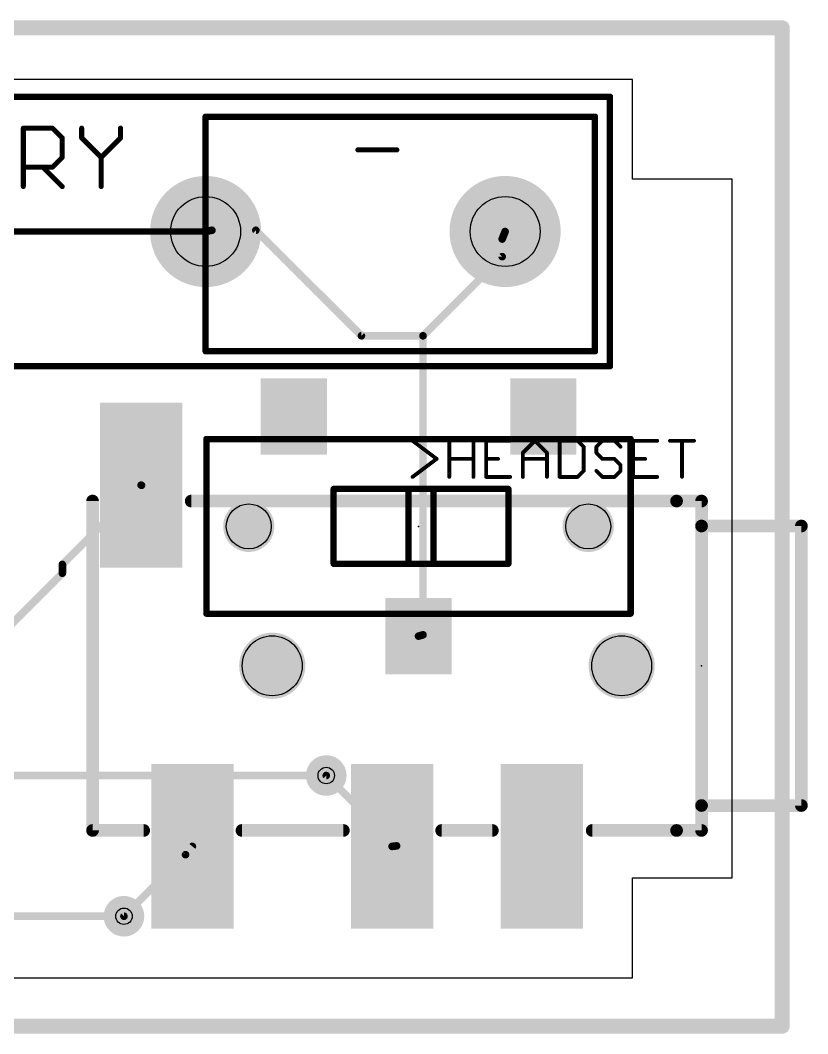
# Model space of a CAD drawing. Extents: x -2 to 96.5, y -1.1 to 19.2.
# Drawn here: x 80.74 to 96.51, y -1.12 to 19.18 of the extents above; entities that cross this region are included whole.
import ezdxf

# ---------------------------------------------------------------- set-up
doc = ezdxf.new("R2010")
doc.units = 0
for name, color, linetype in [('1', 14, 'CONTINUOUS'), ('16', 174, 'CONTINUOUS'), ('17', 94, 'CONTINUOUS'), ('18', 94, 'CONTINUOUS'), ('20', 178, 'CONTINUOUS'), ('21', 251, 'CONTINUOUS'), ('22', 251, 'CONTINUOUS'), ('23', 178, 'CONTINUOUS'), ('24', 178, 'CONTINUOUS'), ('25', 251, 'CONTINUOUS'), ('29', 251, 'CONTINUOUS'), ('30', 251, 'CONTINUOUS'), ('31', 251, 'CONTINUOUS'), ('32', 251, 'CONTINUOUS'), ('44', 251, 'CONTINUOUS'), ('51', 251, 'CONTINUOUS')]:
    doc.layers.add(name, color=color, linetype=linetype)

# ---------------------------------------------------------------- blocks, each defined once
blk = doc.blocks.new('ROUNDP')
at = {"const_width": 0.5}
blk.add_lwpolyline([(0, -0.25, 1), (0, 0.25, 1), (0, -0.25)], format="xyb", dxfattribs=at)
blk = doc.blocks.new('RECT')
blk.add_solid([(-0.5, -0.5), (0.5, -0.5), (-0.5, 0.5), (0.5, 0.5)])
blk = doc.blocks.new('ROUNDV')
at = {"const_width": 0.5}
blk.add_lwpolyline([(0, -0.25, 1), (0, 0.25, 1), (0, -0.25)], format="xyb", dxfattribs=at)

msp = doc.modelspace()

# ---------------------------------------------------------------- linework, layer by layer
at = {"layer": '1'}
for points, const_width in [([(-1, 19.032), (96, 19.032)], 0.3048), ([(96, 19.032), (96, -0.968)], 0.3048), ([(83.1664, 9.8672), (81.5806, 8.2814)], 0.1524), ([(83.1664, 9.8672), (83.1582, 9.8715)], 0.1524), ([(81.5806, 8.2814), (81.5806, 8.1052)], 0.1524), ([(81.5806, 8.1052), (78.0566, 4.5812)], 0.1524), ([(88.2762, 2.643), (86.8666, 4.0526)], 0.1524), ([(84.0474, 2.4668), (84.185, 2.6325)], 0.1524), ([(88.2762, 2.643), (88.185, 2.6325)], 0.1524), ([(84.0474, 2.4668), (82.814, 1.2334)], 0.1524), ([(96, -0.968), (-1, -0.968)], 0.3048)]:
    msp.add_lwpolyline(points, dxfattribs=dict(at, const_width=const_width))
for points, const_width in [([(96.0762, 19.032, 1), (95.9238, 19.032)], 0.1524), ([(96, 18.9558, 1), (96, 19.1082)], 0.1524), ([(83.1759, 9.9052, 1), (83.1405, 9.8378)], 0.0762), ([(83.1933, 9.8403, 1), (83.1395, 9.8941)], 0.0762), ([(83.1487, 9.8335, 1), (83.1841, 9.9009)], 0.0762), ([(81.6187, 8.2814, 1), (81.5425, 8.2814)], 0.0762), ([(81.5537, 8.3083, 1), (81.6075, 8.2545)], 0.0762), ([(81.5425, 8.1052, 1), (81.6187, 8.1052)], 0.0762), ([(81.6075, 8.0783, 1), (81.5537, 8.1321)], 0.0762), ([(86.8935, 4.0795, 1), (86.8397, 4.0257)], 0.0762), ([(84.2143, 2.6082, 1), (84.1557, 2.6568)], 0.0762), ([(88.1806, 2.6703, 1), (88.1894, 2.5947)], 0.0762), ([(88.2493, 2.6161, 1), (88.3031, 2.6699)], 0.0762), ([(88.2806, 2.6052, 1), (88.2718, 2.6808)], 0.0762), ([(84.0181, 2.4911, 1), (84.0767, 2.4425)], 0.0762), ([(84.0743, 2.4399, 1), (84.0205, 2.4937)], 0.0762), ([(82.7871, 1.2603, 1), (82.8409, 1.2065)], 0.0762), ([(95.9238, -0.968, 1), (96.0762, -0.968)], 0.1524), ([(96, -1.0442, 1), (96, -0.8918)], 0.1524)]:
    msp.add_lwpolyline(points, format="xyb", dxfattribs=dict(at, const_width=const_width))
at = {"layer": '16'}
for points, const_width in [([(-1, 19.032), (96, 19.032)], 0.3048), ([(96, 19.032), (96, -0.968)], 0.3048), ([(84.576, 14.977), (84.45, 14.952)], 0.1524), ([(85.457, 14.977), (84.576, 14.977)], 0.1524), ([(87.5714, 12.8626), (85.457, 14.977)], 0.1524), ([(90.3906, 14.8008), (90.45, 14.952)], 0.1524), ([(90.3906, 14.8008), (90.3906, 14.4484)], 0.1524), ([(90.3906, 14.4484), (88.8048, 12.8626)], 0.1524), ([(88.8048, 12.8626), (87.5714, 12.8626)], 0.1524), ([(88.8048, 12.8626), (88.8048, 6.8718)], 0.1524), ([(88.8048, 6.8718), (88.715, 6.845)], 0.1524), ([(86.8666, 4.0526), (49.1598, 4.0526)], 0.1524), ([(82.814, 1.2334), (80.5234, 1.2334)], 0.1524), ([(96, -0.968), (-1, -0.968)], 0.3048)]:
    msp.add_lwpolyline(points, dxfattribs=dict(at, const_width=const_width))
for points, const_width in [([(96.0762, 19.032, 1), (95.9238, 19.032)], 0.1524), ([(96, 18.9558, 1), (96, 19.1082)], 0.1524), ([(84.4426, 14.9894, 1), (84.4574, 14.9146)], 0.0762), ([(84.576, 15.0151, 1), (84.576, 14.9389)], 0.0762), ([(84.5834, 14.9396, 1), (84.5686, 15.0144)], 0.0762), ([(85.4839, 15.0039, 1), (85.4301, 14.9501)], 0.0762), ([(85.457, 14.9389, 1), (85.457, 15.0151)], 0.0762), ([(90.4855, 14.9381, 1), (90.4145, 14.9659)], 0.0762), ([(90.4287, 14.8008, 1), (90.3525, 14.8008)], 0.0762), ([(90.3551, 14.8147, 1), (90.4261, 14.7869)], 0.0762), ([(90.3525, 14.4484, 1), (90.4287, 14.4484)], 0.0762), ([(90.4175, 14.4215, 1), (90.3637, 14.4753)], 0.0762), ([(87.5714, 12.9007, 1), (87.5714, 12.8245)], 0.0762), ([(87.5445, 12.8357, 1), (87.5983, 12.8895)], 0.0762), ([(88.8429, 12.8626, 1), (88.7667, 12.8626)], 0.0762), ([(88.7779, 12.8895, 1), (88.8317, 12.8357)], 0.0762), ([(88.8048, 12.8245, 1), (88.8048, 12.9007)], 0.0762), ([(88.7041, 6.8815, 1), (88.7259, 6.8085)], 0.0762), ([(88.7667, 6.8718, 1), (88.8429, 6.8718)], 0.0762), ([(88.8157, 6.8353, 1), (88.7939, 6.9083)], 0.0762), ([(86.8666, 4.0145, 1), (86.8666, 4.0907)], 0.0762), ([(82.814, 1.1953, 1), (82.814, 1.2715)], 0.0762), ([(95.9238, -0.968, 1), (96.0762, -0.968)], 0.1524), ([(96, -1.0442, 1), (96, -0.8918)], 0.1524)]:
    msp.add_lwpolyline(points, format="xyb", dxfattribs=dict(at, const_width=const_width))
at = {"layer": '20'}
for p, q in [((93, 18), (2, 18)), ((93, 16), (93, 18)), ((95, 16), (93, 16)), ((95, 2), (95, 16)), ((93, 0), (93, 2)), ((93, 2), (95, 2)), ((2, 0), (93, 0))]:
    msp.add_line(p, q, dxfattribs=at)
for centre, radius in [((85.315, 9.045), 0.45), ((92.115, 9.045), 0.45), ((85.785, 6.252), 0.6), ((92.785, 6.252), 0.6)]:
    msp.add_circle(centre, radius, dxfattribs=at)
at = {"layer": '21'}
for points, const_width in [([(92.55, 17.652), (63.9, 17.652)], 0.127), ([(92.55, 12.252), (92.55, 17.652)], 0.127), ([(84.45, 17.252), (84.45, 12.552)], 0.127), ([(84.45, 17.252), (92.25, 17.252)], 0.127), ([(92.25, 12.552), (92.25, 17.252)], 0.127), ([(80.7978, 15.8528), (80.7978, 17.0222)], 0.1016), ([(80.7978, 17.0222), (81.3825, 17.0222)], 0.1016), ([(81.3825, 17.0222), (81.5774, 16.8273)], 0.1016), ([(81.9672, 17.0222), (81.9672, 16.8273)], 0.1016), ([(82.7468, 16.8273), (82.7468, 17.0222)], 0.1016), ([(81.5774, 16.8273), (81.5774, 16.4375)], 0.1016), ([(81.9672, 16.8273), (82.357, 16.4375)], 0.1016), ([(82.357, 16.4375), (82.7468, 16.8273)], 0.1016), ([(81.5774, 16.4375), (81.3825, 16.2426)], 0.1016), ([(82.357, 16.4375), (82.357, 15.8528)], 0.1016), ([(87.5008, 16.5875), (88.2804, 16.5875)], 0.1016), ([(81.3825, 16.2426), (80.7978, 16.2426)], 0.1016), ([(81.1876, 16.2426), (81.5774, 15.8528)], 0.1016), ([(84.45, 14.952), (72.05, 14.952)], 0.127), ([(84.45, 12.552), (92.25, 12.552)], 0.127), ([(63.9, 12.252), (92.55, 12.252)], 0.127), ([(82.185, 2.952), (82.185, 9.552)], 0.254), ([(93.885, 9.552), (84.1615, 9.552)], 0.254), ([(82.185, 2.952), (83.209, 2.952)], 0.254), ([(87.2095, 2.952), (85.1775, 2.952)], 0.254), ([(90.194, 2.952), (89.178, 2.952)], 0.254), ([(93.885, 2.952), (92.1943, 2.952)], 0.254)]:
    msp.add_lwpolyline(points, dxfattribs=dict(at, const_width=const_width))
for points, const_width in [([(92.5818, 17.652, 1), (92.5183, 17.652)], 0.0635), ([(92.55, 17.6203, 1), (92.55, 17.6837)], 0.0635), ([(84.4818, 17.252, 1), (84.4183, 17.252)], 0.0635), ([(84.45, 17.2838, 1), (84.45, 17.2203)], 0.0635), ([(92.2818, 17.252, 1), (92.2182, 17.252)], 0.0635), ([(92.25, 17.2203, 1), (92.25, 17.2838)], 0.0635), ([(80.8232, 17.0222, 1), (80.7724, 17.0222)], 0.0508), ([(80.7978, 17.0476, 1), (80.7978, 16.9968)], 0.0508), ([(81.4004, 17.0402, 1), (81.3645, 17.0042)], 0.0508), ([(81.3825, 16.9968, 1), (81.3825, 17.0476)], 0.0508), ([(81.9926, 17.0222, 1), (81.9418, 17.0222)], 0.0508), ([(82.7722, 17.0222, 1), (82.7214, 17.0222)], 0.0508), ([(81.6028, 16.8273, 1), (81.552, 16.8273)], 0.0508), ([(81.5594, 16.8093, 1), (81.5953, 16.8453)], 0.0508), ([(81.9851, 16.8453, 1), (81.9492, 16.8093)], 0.0508), ([(82.7647, 16.8093, 1), (82.7288, 16.8453)], 0.0508), ([(81.9418, 16.8273, 1), (81.9926, 16.8273)], 0.0508), ([(82.7214, 16.8273, 1), (82.7722, 16.8273)], 0.0508), ([(81.552, 16.4375, 1), (81.6028, 16.4375)], 0.0508), ([(81.5953, 16.4195, 1), (81.5594, 16.4555)], 0.0508), ([(82.339, 16.4555, 1), (82.3749, 16.4195)], 0.0508), ([(82.3824, 16.4375, 1), (82.3316, 16.4375)], 0.0508), ([(82.339, 16.4195, 1), (82.3749, 16.4555)], 0.0508), ([(87.5008, 16.6129, 1), (87.5008, 16.5621)], 0.0508), ([(88.2804, 16.5621, 1), (88.2804, 16.6129)], 0.0508), ([(80.7978, 16.268, 1), (80.7978, 16.2172)], 0.0508), ([(81.2055, 16.2606, 1), (81.1696, 16.2246)], 0.0508), ([(81.3645, 16.2606, 1), (81.4004, 16.2246)], 0.0508), ([(81.3825, 16.2172, 1), (81.3825, 16.268)], 0.0508), ([(80.7724, 15.8528, 1), (80.8232, 15.8528)], 0.0508), ([(81.5594, 15.8348, 1), (81.5953, 15.8708)], 0.0508), ([(82.3316, 15.8528, 1), (82.3824, 15.8528)], 0.0508), ([(84.45, 14.9202, 1), (84.45, 14.9838)], 0.0635), ([(84.45, 12.5838, 1), (84.45, 12.5203)], 0.0635), ([(92.25, 12.5203, 1), (92.25, 12.5838)], 0.0635), ([(84.4183, 12.552, 1), (84.4818, 12.552)], 0.0635), ([(92.2182, 12.552, 1), (92.2818, 12.552)], 0.0635), ([(92.5183, 12.252, 1), (92.5818, 12.252)], 0.0635), ([(92.55, 12.2203, 1), (92.55, 12.2838)], 0.0635), ([(82.2485, 9.552, 1), (82.1215, 9.552)], 0.127), ([(84.1615, 9.6155, 1), (84.1615, 9.4885)], 0.127), ([(93.885, 9.4885, 1), (93.885, 9.6155)], 0.127), ([(82.185, 3.0155, 1), (82.185, 2.8885)], 0.127), ([(83.209, 2.8885, 1), (83.209, 3.0155)], 0.127), ([(85.1775, 3.0155, 1), (85.1775, 2.8885)], 0.127), ([(87.2095, 2.8885, 1), (87.2095, 3.0155)], 0.127), ([(89.178, 3.0155, 1), (89.178, 2.8885)], 0.127), ([(90.194, 2.8885, 1), (90.194, 3.0155)], 0.127), ([(92.1943, 3.0155, 1), (92.1943, 2.8885)], 0.127), ([(93.885, 2.8885, 1), (93.885, 3.0155)], 0.127), ([(82.1215, 2.952, 1), (82.2485, 2.952)], 0.127)]:
    msp.add_lwpolyline(points, format="xyb", dxfattribs=dict(at, const_width=const_width))
at = {"layer": '22', "const_width": 0.0635}
for points in [[(84.465, 10.8268, 1), (84.465, 10.7632)], [(84.4968, 10.795, 1), (84.4333, 10.795)], [(92.9968, 10.795, 1), (92.9333, 10.795)], [(92.965, 10.7632, 1), (92.965, 10.8268)], [(87.015, 9.8268, 1), (87.015, 9.7632)], [(87.0468, 9.795, 1), (86.9832, 9.795)], [(88.5468, 9.795, 1), (88.4832, 9.795)], [(88.515, 9.8268, 1), (88.515, 9.7632)], [(88.515, 9.7632, 1), (88.515, 9.8268)], [(89.015, 9.8268, 1), (89.015, 9.7632)], [(89.0468, 9.795, 1), (88.9832, 9.795)], [(89.015, 9.7632, 1), (89.015, 9.8268)], [(90.5468, 9.795, 1), (90.4832, 9.795)], [(90.515, 9.7632, 1), (90.515, 9.8268)], [(87.015, 8.3268, 1), (87.015, 8.2632)], [(86.9832, 8.295, 1), (87.0468, 8.295)], [(88.4832, 8.295, 1), (88.5468, 8.295)], [(89.015, 8.3268, 1), (89.015, 8.2632)], [(88.9832, 8.295, 1), (89.0468, 8.295)], [(89.015, 8.2632, 1), (89.015, 8.3268)], [(90.4832, 8.295, 1), (90.5468, 8.295)], [(90.515, 8.2632, 1), (90.515, 8.3268)], [(84.465, 7.3267, 1), (84.465, 7.2633)], [(84.4333, 7.295, 1), (84.4968, 7.295)], [(92.9333, 7.295, 1), (92.9968, 7.295)], [(92.965, 7.2633, 1), (92.965, 7.3267)]]:
    msp.add_lwpolyline(points, format="xyb", dxfattribs=at)
at = {"layer": '22', "const_width": 0.127}
for points in [[(92.965, 10.795), (84.465, 10.795)], [(84.465, 10.795), (84.465, 7.295)], [(92.965, 7.295), (92.965, 10.795)], [(88.515, 9.795), (87.015, 9.795)], [(87.015, 9.795), (87.015, 8.295)], [(88.515, 8.295), (88.515, 9.795)], [(89.015, 9.795), (88.515, 9.795)], [(90.515, 9.795), (89.015, 9.795)], [(89.015, 9.795), (89.015, 8.295)], [(90.515, 8.295), (90.515, 9.795)], [(89.015, 8.295), (87.015, 8.295)], [(89.015, 8.295), (90.515, 8.295)], [(84.465, 7.295), (92.965, 7.295)]]:
    msp.add_lwpolyline(points, dxfattribs=at)
at = {"layer": '23'}
for p in [(84.45, 14.952), (94.385, 6.252)]:
    msp.add_point(p, dxfattribs=at)
at = {"layer": '24'}
msp.add_point((88.715, 9.045), dxfattribs=at)
at = {"layer": '25', "const_width": 0.0381}
for points in [[(88.6065, 10.7748, 1), (88.5836, 10.7443)], [(89.3507, 10.7595, 1), (89.3126, 10.7595)], [(89.8337, 10.7595, 1), (89.7956, 10.7595)], [(90.0683, 10.7786, 1), (90.0683, 10.7405)], [(90.0874, 10.7595, 1), (90.0493, 10.7595)], [(90.5513, 10.7405, 1), (90.5513, 10.7786)], [(91.0599, 10.773, 1), (91.033, 10.746)], [(91.0599, 10.746, 1), (91.033, 10.773)], [(91.5416, 10.7786, 1), (91.5416, 10.7405)], [(91.5606, 10.7595, 1), (91.5225, 10.7595)], [(91.9173, 10.773, 1), (91.8903, 10.746)], [(91.9038, 10.7405, 1), (91.9038, 10.7786)], [(92.3989, 10.7786, 1), (92.3989, 10.7405)], [(92.4124, 10.746, 1), (92.3855, 10.773)], [(92.6539, 10.773, 1), (92.6269, 10.746)], [(92.6404, 10.7405, 1), (92.6404, 10.7786)], [(93.0148, 10.7786, 1), (93.0148, 10.7405)], [(93.0339, 10.7595, 1), (92.9958, 10.7595)], [(93.4978, 10.7405, 1), (93.4978, 10.7786)], [(93.7515, 10.7786, 1), (93.7515, 10.7405)], [(94.012, 10.7595, 1), (93.9739, 10.7595)], [(94.2344, 10.7405, 1), (94.2344, 10.7786)], [(92.0436, 10.6388, 1), (92.0055, 10.6388)], [(92.0111, 10.6253, 1), (92.038, 10.6523)], [(92.2647, 10.6523, 1), (92.2917, 10.6253)], [(92.2973, 10.6388, 1), (92.2592, 10.6388)], [(92.7477, 10.6253, 1), (92.7746, 10.6523)], [(89.0894, 10.3821, 1), (89.0666, 10.4125)], [(89.0666, 10.3821, 1), (89.0894, 10.4125)], [(89.3317, 10.4164, 1), (89.3317, 10.3783)], [(89.8146, 10.3783, 1), (89.8146, 10.4164)], [(90.0683, 10.4164, 1), (90.0683, 10.3783)], [(90.3098, 10.3783, 1), (90.3098, 10.4164)], [(90.824, 10.518, 1), (90.7859, 10.518)], [(90.7915, 10.5315, 1), (90.8184, 10.5046)], [(90.805, 10.4164, 1), (90.805, 10.3783)], [(91.3069, 10.518, 1), (91.2688, 10.518)], [(91.2744, 10.5046, 1), (91.3014, 10.5315)], [(91.2879, 10.3783, 1), (91.2879, 10.4164)], [(92.2917, 10.5315, 1), (92.2647, 10.5046)], [(92.2592, 10.518, 1), (92.2973, 10.518)], [(92.3989, 10.4164, 1), (92.3989, 10.3783)], [(92.3855, 10.3838, 1), (92.4124, 10.4108)], [(92.6539, 10.4108, 1), (92.6269, 10.3838)], [(92.6404, 10.3783, 1), (92.6404, 10.4164)], [(93.0148, 10.4164, 1), (93.0148, 10.3783)], [(93.2563, 10.3783, 1), (93.2563, 10.4164)], [(92.0055, 10.1558, 1), (92.0436, 10.1558)], [(92.038, 10.1424, 1), (92.0111, 10.1693)], [(92.2917, 10.1693, 1), (92.2647, 10.1424)], [(92.7802, 10.2766, 1), (92.7421, 10.2766)], [(92.7421, 10.1558, 1), (92.7802, 10.1558)], [(92.7477, 10.2631, 1), (92.7746, 10.29)], [(92.7746, 10.1424, 1), (92.7477, 10.1693)], [(88.5836, 10.0503, 1), (88.6065, 10.0199)], [(89.3126, 10.0351, 1), (89.3507, 10.0351)], [(89.7956, 10.0351, 1), (89.8337, 10.0351)], [(90.0683, 10.0541, 1), (90.0683, 10.016)], [(90.0493, 10.0351, 1), (90.0874, 10.0351)], [(90.5513, 10.016, 1), (90.5513, 10.0541)], [(90.7859, 10.0351, 1), (90.824, 10.0351)], [(91.2688, 10.0351, 1), (91.3069, 10.0351)], [(91.5416, 10.0541, 1), (91.5416, 10.016)], [(91.5225, 10.0351, 1), (91.5606, 10.0351)], [(91.8903, 10.0486, 1), (91.9173, 10.0216)], [(91.9038, 10.016, 1), (91.9038, 10.0541)], [(92.3989, 10.0541, 1), (92.3989, 10.016)], [(92.3855, 10.0216, 1), (92.4124, 10.0486)], [(92.6269, 10.0486, 1), (92.6539, 10.0216)], [(92.6404, 10.016, 1), (92.6404, 10.0541)], [(93.0148, 10.0541, 1), (93.0148, 10.016)], [(92.9958, 10.0351, 1), (93.0339, 10.0351)], [(93.4978, 10.016, 1), (93.4978, 10.0541)], [(93.9739, 10.0351, 1), (94.012, 10.0351)]]:
    msp.add_lwpolyline(points, format="xyb", dxfattribs=at)
at = {"layer": '25', "const_width": 0.0762}
for points in [[(88.5951, 10.7595), (89.078, 10.3973)], [(89.3317, 10.0351), (89.3317, 10.7595)], [(89.8146, 10.7595), (89.8146, 10.0351)], [(90.5513, 10.7595), (90.0683, 10.7595)], [(90.0683, 10.7595), (90.0683, 10.0351)], [(90.805, 10.518), (91.0464, 10.7595)], [(91.0464, 10.7595), (91.2879, 10.518)], [(91.5416, 10.7595), (91.5416, 10.0351)], [(91.9038, 10.7595), (91.5416, 10.7595)], [(92.0245, 10.6388), (91.9038, 10.7595)], [(92.3989, 10.7595), (92.2782, 10.6388)], [(92.6404, 10.7595), (92.3989, 10.7595)], [(92.7612, 10.6388), (92.6404, 10.7595)], [(93.4978, 10.7595), (93.0148, 10.7595)], [(93.0148, 10.7595), (93.0148, 10.0351)], [(93.7515, 10.7595), (94.2344, 10.7595)], [(93.9929, 10.0351), (93.9929, 10.7595)], [(92.0245, 10.1558), (92.0245, 10.6388)], [(92.2782, 10.6388), (92.2782, 10.518)], [(89.078, 10.3973), (88.5951, 10.0351)], [(89.3317, 10.3973), (89.8146, 10.3973)], [(90.0683, 10.3973), (90.3098, 10.3973)], [(90.805, 10.0351), (90.805, 10.518)], [(90.805, 10.3973), (91.2879, 10.3973)], [(91.2879, 10.518), (91.2879, 10.0351)], [(92.2782, 10.518), (92.3989, 10.3973)], [(92.3989, 10.3973), (92.6404, 10.3973)], [(92.6404, 10.3973), (92.7612, 10.2766)], [(93.0148, 10.3973), (93.2563, 10.3973)], [(91.9038, 10.0351), (92.0245, 10.1558)], [(92.3989, 10.0351), (92.2782, 10.1558)], [(92.7612, 10.1558), (92.6404, 10.0351)], [(92.7612, 10.2766), (92.7612, 10.1558)], [(90.0683, 10.0351), (90.5513, 10.0351)], [(91.5416, 10.0351), (91.9038, 10.0351)], [(92.6404, 10.0351), (92.3989, 10.0351)], [(93.0148, 10.0351), (93.4978, 10.0351)]]:
    msp.add_lwpolyline(points, dxfattribs=at)
at = {"layer": '29'}
for points, const_width in [([(85.315, 8.7882, 1), (85.315, 9.3018, 1), (85.315, 8.7882)], 0.5135), ([(92.115, 8.7882, 1), (92.115, 9.3018, 1), (92.115, 8.7882)], 0.5135), ([(85.785, 5.9203, 1), (85.785, 6.5838, 1), (85.785, 5.9203)], 0.6635), ([(92.785, 5.9203, 1), (92.785, 6.5838, 1), (92.785, 5.9203)], 0.6635)]:
    msp.add_lwpolyline(points, format="xyb", dxfattribs=dict(at, const_width=const_width))
at = {"layer": '30'}
for points, const_width in [([(85.315, 8.7882, 1), (85.315, 9.3018, 1), (85.315, 8.7882)], 0.5135), ([(92.115, 8.7882, 1), (92.115, 9.3018, 1), (92.115, 8.7882)], 0.5135), ([(85.785, 5.9203, 1), (85.785, 6.5838, 1), (85.785, 5.9203)], 0.6635), ([(92.785, 5.9203, 1), (92.785, 6.5838, 1), (92.785, 5.9203)], 0.6635)]:
    msp.add_lwpolyline(points, format="xyb", dxfattribs=dict(at, const_width=const_width))
at = {"layer": '44'}
for centre, radius in [((84.45, 14.952), 0.7), ((90.45, 14.952), 0.7), ((86.8666, 4.0526), 0.1651), ((82.814, 1.2334), 0.1651)]:
    msp.add_circle(centre, radius, dxfattribs=at)
at = {"layer": '51', "const_width": 0.254}
for points in [[(94.385, 9.552), (93.885, 9.552)], [(94.385, 9.052), (94.385, 9.552)], [(94.385, 3.452), (94.385, 9.052)], [(96.385, 9.052), (94.385, 9.052)], [(96.385, 3.452), (96.385, 9.052)], [(94.385, 2.952), (94.385, 3.452)], [(94.385, 3.452), (96.385, 3.452)], [(93.885, 2.952), (94.385, 2.952)]]:
    msp.add_lwpolyline(points, dxfattribs=at)
at = {"layer": '51', "const_width": 0.127}
for points in [[(93.885, 9.6155, 1), (93.885, 9.4885)], [(94.4485, 9.552, 1), (94.3215, 9.552)], [(94.385, 9.4885, 1), (94.385, 9.6155)], [(94.4485, 9.052, 1), (94.3215, 9.052)], [(94.385, 9.1155, 1), (94.385, 8.9885)], [(96.4485, 9.052, 1), (96.3215, 9.052)], [(96.385, 8.9885, 1), (96.385, 9.1155)], [(94.3215, 9.052, 1), (94.4485, 9.052)], [(94.4485, 3.452, 1), (94.3215, 3.452)], [(94.385, 3.5155, 1), (94.385, 3.3885)], [(94.3215, 3.452, 1), (94.4485, 3.452)], [(96.3215, 3.452, 1), (96.4485, 3.452)], [(96.385, 3.3885, 1), (96.385, 3.5155)], [(93.885, 3.0155, 1), (93.885, 2.8885)], [(94.385, 2.8885, 1), (94.385, 3.0155)], [(94.3215, 2.952, 1), (94.4485, 2.952)]]:
    msp.add_lwpolyline(points, format="xyb", dxfattribs=at)

# ---------------------------------------------------------------- block references
at = {"layer": '1', "xscale": 1.524, "yscale": 3.175, "rotation": 180}
for p in [(83.1582, 9.8715), (84.185, 2.6325), (88.185, 2.6325)]:
    msp.add_blockref('RECT', p, dxfattribs=at)
at = {"layer": '1', "xscale": 1.524, "yscale": 3.175}
msp.add_blockref('RECT', (91.185, 2.6325), dxfattribs=at)
at = {"layer": '16', "xscale": 1.4, "yscale": 1.2, "rotation": 270}
for p in [(86.215, 11.245), (91.215, 11.245), (88.715, 6.845)]:
    msp.add_blockref('RECT', p, dxfattribs=at)
at = {"layer": '17', "xscale": 2.1, "yscale": 2.1}
for p in [(84.45, 14.952), (84.45, 14.952), (90.45, 14.952), (90.45, 14.952)]:
    msp.add_blockref('ROUNDP', p, dxfattribs=at)
at = {"layer": '18', "xscale": 0.6858, "yscale": 0.6858}
for p in [(86.8666, 4.0526), (86.8666, 4.0526), (82.814, 1.2334), (82.814, 1.2334)]:
    msp.add_blockref('ROUNDV', p, dxfattribs=at)
at = {"layer": '29'}
for name, p, xscale, yscale in [('ROUNDP', (84.45, 14.952), 2.227, 2.227), ('ROUNDP', (90.45, 14.952), 2.227, 2.227), ('ROUNDV', (86.8666, 4.0526), 0.8128, 0.8128), ('RECT', (91.185, 2.6325), 1.651, 3.302), ('ROUNDV', (82.814, 1.2334), 0.8128, 0.8128)]:
    msp.add_blockref(name, p, dxfattribs=dict(at, xscale=xscale, yscale=yscale))
at = {"layer": '29', "xscale": 1.651, "yscale": 3.302, "rotation": 180}
for p in [(83.1582, 9.8715), (84.185, 2.6325), (88.185, 2.6325)]:
    msp.add_blockref('RECT', p, dxfattribs=at)
at = {"layer": '30'}
for name, p, xscale, yscale in [('ROUNDP', (84.45, 14.952), 2.227, 2.227), ('ROUNDP', (90.45, 14.952), 2.227, 2.227), ('ROUNDV', (86.8666, 4.0526), 0.8128, 0.8128), ('ROUNDV', (82.814, 1.2334), 0.8128, 0.8128)]:
    msp.add_blockref(name, p, dxfattribs=dict(at, xscale=xscale, yscale=yscale))
at = {"layer": '30', "xscale": 1.527, "yscale": 1.327, "rotation": 270}
for p in [(86.215, 11.245), (91.215, 11.245), (88.715, 6.845)]:
    msp.add_blockref('RECT', p, dxfattribs=at)
at = {"layer": '31', "xscale": 1.524, "yscale": 3.175, "rotation": 180}
for p in [(83.1582, 9.8715), (84.185, 2.6325), (88.185, 2.6325)]:
    msp.add_blockref('RECT', p, dxfattribs=at)
at = {"layer": '31', "xscale": 1.524, "yscale": 3.175}
msp.add_blockref('RECT', (91.185, 2.6325), dxfattribs=at)
at = {"layer": '32', "xscale": 1.4, "yscale": 1.2, "rotation": 270}
for p in [(86.215, 11.245), (91.215, 11.245), (88.715, 6.845)]:
    msp.add_blockref('RECT', p, dxfattribs=at)

doc.saveas('drawing.dxf')
